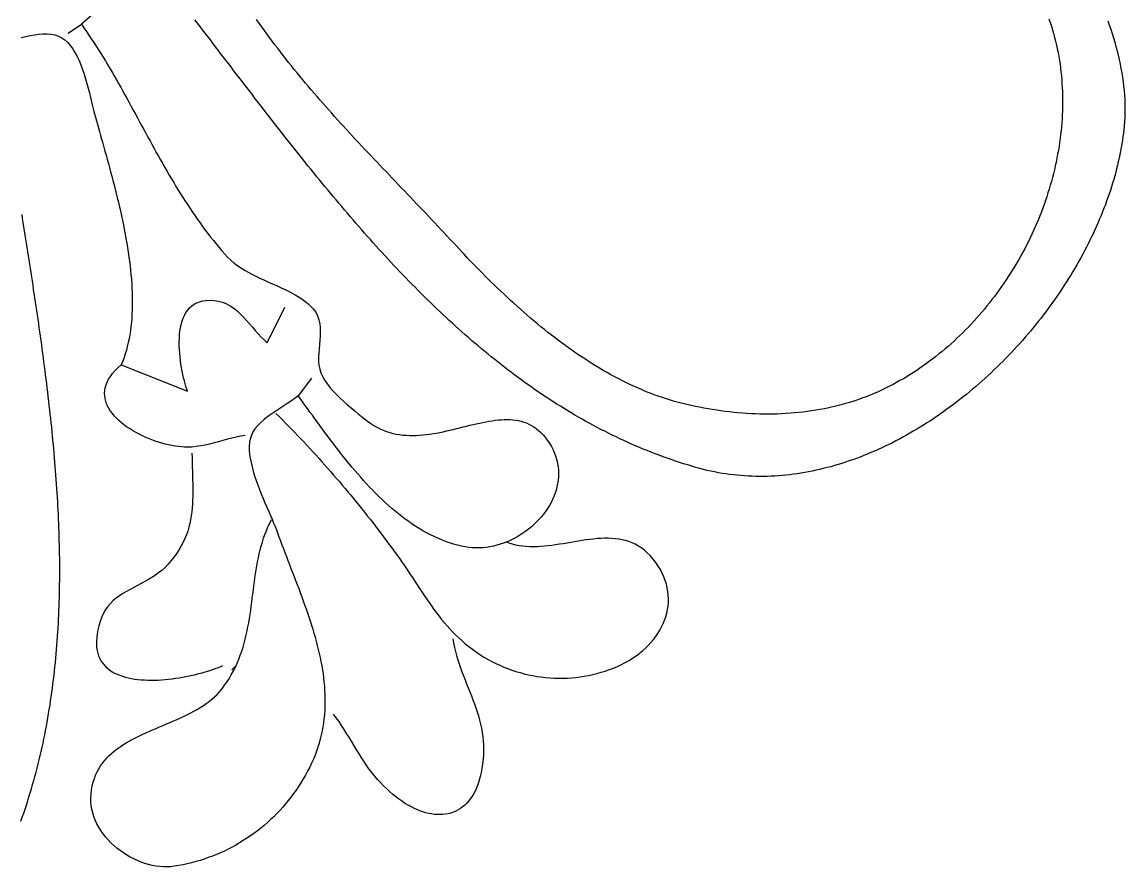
# Model space of a CAD drawing. Header units: millimetres. Extents: x 26 to 701, y 23 to 715.
# Drawn here: x 418.1 to 667.5, y 54.1 to 245.1 of the extents above; entities that cross this region are included whole.
import ezdxf

# ---------------------------------------------------------------- set-up
doc = ezdxf.new("R2010")
doc.units = ezdxf.units.MM
doc.layers.add('0_0_0', color=3, linetype='Continuous')

msp = doc.modelspace()

# ---------------------------------------------------------------- linework, layer by layer
at = {"layer": '0_0_0'}
for points in [[(455.52, 265.65), (431.52, 244.65), (432.1, 243.84), (432.66, 243.02), (433.22, 242.2), (433.76, 241.38), (434.31, 240.55), (434.84, 239.72), (435.37, 238.89), (435.9, 238.05), (436.42, 237.21), (436.93, 236.37), (437.44, 235.52), (437.94, 234.67), (438.44, 233.82), (438.93, 232.97), (439.42, 232.11), (439.91, 231.26), (440.4, 230.4), (440.88, 229.54), (441.36, 228.67), (441.84, 227.81), (442.31, 226.95), (442.78, 226.08), (443.26, 225.22), (443.73, 224.35), (444.2, 223.48), (444.67, 222.61), (445.14, 221.75), (445.61, 220.88), (446.08, 220.01), (446.55, 219.15), (447.03, 218.28), (447.5, 217.41), (447.98, 216.55), (448.46, 215.69), (448.94, 214.82), (449.42, 213.96), (449.91, 213.11), (450.4, 212.25), (450.89, 211.39), (451.39, 210.54), (451.89, 209.69), (452.4, 208.84), (452.91, 208), (453.42, 207.15), (453.95, 206.31), (454.47, 205.48), (455.01, 204.64), (455.55, 203.81), (456.09, 202.99), (456.65, 202.17), (457.21, 201.35), (457.78, 200.53), (458.35, 199.73), (458.94, 198.92), (459.53, 198.12), (460.14, 197.32), (460.75, 196.53), (461.37, 195.75), (462, 194.97), (462.64, 194.19), (463.29, 193.43), (463.95, 192.66), (464.63, 191.94), (465.34, 191.27), (466.09, 190.64), (466.88, 190.05), (467.69, 189.5), (468.52, 188.98), (469.38, 188.49), (470.25, 188.03), (471.14, 187.59), (472.03, 187.16), (472.93, 186.75), (473.83, 186.35), (474.73, 185.95), (475.63, 185.56), (476.51, 185.16), (477.38, 184.76), (478.23, 184.36), (479.05, 183.93), (479.86, 183.5), (480.63, 183.04), (481.37, 182.56), (482.07, 182.05), (482.74, 181.51), (483.35, 180.93), (483.92, 180.32), (484.5, 179.53), (484.93, 178.7), (485.24, 177.83), (485.43, 176.94), (485.53, 176.03), (485.55, 175.1), (485.52, 174.15), (485.45, 173.2), (485.36, 172.24), (485.27, 171.28), (485.19, 170.33), (485.15, 169.38), (485.16, 168.45), (485.24, 167.55), (485.41, 166.66), (485.69, 165.8), (486.09, 164.94), (486.58, 164.09), (487.15, 163.26), (487.8, 162.44), (488.51, 161.63), (489.27, 160.84), (490.07, 160.07), (490.88, 159.32), (491.71, 158.6), (492.54, 157.9), (493.35, 157.23), (494.13, 156.59), (494.87, 155.99), (495.56, 155.42), (496.25, 154.87), (496.95, 154.37), (497.65, 153.92), (498.36, 153.52), (499.07, 153.16), (499.79, 152.85), (500.52, 152.57), (501.25, 152.34), (501.99, 152.14), (502.73, 151.98), (503.48, 151.85), (504.23, 151.76), (504.98, 151.7), (505.73, 151.66), (506.49, 151.66), (507.25, 151.67), (508.01, 151.72), (508.77, 151.78), (509.54, 151.86), (510.3, 151.96), (511.06, 152.08), (511.83, 152.22), (512.59, 152.36), (513.35, 152.52), (514.11, 152.68), (514.87, 152.86), (515.63, 153.04), (516.38, 153.22), (517.13, 153.41), (517.88, 153.6), (518.63, 153.78), (519.37, 153.96), (520.1, 154.14), (520.83, 154.31), (521.56, 154.47), (522.28, 154.63), (522.99, 154.77), (523.7, 154.89), (524.4, 155.01), (525.1, 155.1), (525.78, 155.18), (526.46, 155.23), (527.13, 155.26), (527.79, 155.27), (528.44, 155.25), (529.09, 155.21), (529.72, 155.13), (530.34, 155.02), (530.95, 154.88), (531.56, 154.71), (532.15, 154.5), (532.72, 154.24), (533.29, 153.95), (533.84, 153.62), (534.38, 153.25), (534.91, 152.82), (535.42, 152.35), (535.92, 151.83), (536.41, 151.27), (536.88, 150.64), (537.37, 149.9), (537.81, 149.15), (538.2, 148.39), (538.53, 147.63), (538.8, 146.87), (539.03, 146.11), (539.2, 145.34), (539.32, 144.58), (539.39, 143.82), (539.42, 143.06), (539.4, 142.3), (539.33, 141.55), (539.22, 140.8), (539.07, 140.06), (538.88, 139.33), (538.65, 138.61), (538.38, 137.89), (538.07, 137.19), (537.73, 136.5), (537.36, 135.82), (536.95, 135.16), (536.51, 134.51), (536.04, 133.88), (535.54, 133.27), (535.01, 132.67), (534.46, 132.1), (533.88, 131.54), (533.28, 131), (532.66, 130.49), (532.01, 130), (531.35, 129.54), (530.67, 129.1), (529.97, 128.69), (529.25, 128.31), (528.52, 127.95), (527.78, 127.63), (527.02, 127.34), (526.26, 127.07), (525.48, 126.85), (524.7, 126.65), (523.91, 126.49), (523.12, 126.37), (522.32, 126.28), (521.52, 126.24), (520.72, 126.23), (519.92, 126.26), (519.12, 126.34), (518.32, 126.45), (517.52, 126.62), (516.6, 126.84), (515.69, 127.1), (514.79, 127.39), (513.9, 127.7), (513.02, 128.04), (512.15, 128.41), (511.29, 128.8), (510.44, 129.22), (509.6, 129.66), (508.76, 130.12), (507.94, 130.6), (507.13, 131.11), (506.33, 131.63), (505.54, 132.18), (504.76, 132.74), (503.98, 133.32), (503.22, 133.92), (502.46, 134.54), (501.71, 135.17), (500.97, 135.82), (500.24, 136.48), (499.52, 137.16), (498.8, 137.85), (498.1, 138.55), (497.4, 139.26), (496.71, 139.98), (496.02, 140.71), (495.35, 141.45), (494.68, 142.2), (494.02, 142.96), (493.36, 143.72), (492.71, 144.49), (492.07, 145.27), (491.44, 146.04), (490.81, 146.83), (490.19, 147.61), (489.58, 148.4), (488.97, 149.19), (488.37, 149.98), (487.78, 150.77), (487.19, 151.55), (486.6, 152.34), (486.02, 153.12), (485.45, 153.9), (484.88, 154.68), (484.32, 155.45), (483.76, 156.22), (483.21, 156.97), (482.67, 157.73), (482.12, 158.47), (481.59, 159.21), (481.05, 159.93), (480.52, 160.65), (479.83, 160.09), (479.05, 159.53), (478.21, 158.96), (477.33, 158.39), (476.42, 157.8), (475.5, 157.19), (474.59, 156.57), (473.71, 155.93), (472.86, 155.27), (472.08, 154.59), (471.37, 153.87), (470.76, 153.13), (470.25, 152.35), (469.88, 151.54), (469.66, 150.82), (469.53, 150.05), (469.47, 149.23), (469.48, 148.36), (469.56, 147.46), (469.69, 146.52), (469.88, 145.56), (470.11, 144.57), (470.39, 143.57), (470.7, 142.55), (471.04, 141.52), (471.41, 140.49), (471.8, 139.46), (472.21, 138.44), (472.62, 137.43), (473.04, 136.43), (473.46, 135.46), (473.87, 134.51), (474.27, 133.59), (474.65, 132.71), (475, 131.87), (475.33, 131.08), (475.63, 130.33), (475.88, 129.65), (476.2, 128.76), (476.53, 127.86), (476.86, 126.97), (477.2, 126.07), (477.54, 125.18), (477.88, 124.28), (478.22, 123.38), (478.57, 122.47), (478.92, 121.57), (479.27, 120.67), (479.62, 119.76), (479.97, 118.85), (480.32, 117.94), (480.66, 117.03), (481, 116.12), (481.34, 115.21), (481.67, 114.3), (482, 113.38), (482.33, 112.47), (482.64, 111.55), (482.95, 110.64), (483.25, 109.72), (483.55, 108.8), (483.83, 107.88), (484.11, 106.96), (484.37, 106.04), (484.62, 105.12), (484.86, 104.2), (485.09, 103.28), (485.31, 102.36), (485.51, 101.44), (485.7, 100.52), (485.87, 99.6), (486.02, 98.67), (486.16, 97.75), (486.28, 96.83), (486.38, 95.91), (486.47, 94.99), (486.53, 94.06), (486.58, 93.14), (486.6, 92.22), (486.6, 91.3), (486.58, 90.38), (486.54, 89.46), (486.47, 88.54), (486.38, 87.62), (486.27, 86.7), (486.13, 85.78), (485.96, 84.87), (485.76, 83.95), (485.54, 83.03), (485.29, 82.12), (485.01, 81.2), (484.7, 80.29), (484.36, 79.38), (483.99, 78.47), (483.58, 77.56), (483.15, 76.65), (482.68, 75.75), (482.2, 74.86), (481.7, 73.99), (481.18, 73.14), (480.64, 72.3), (480.09, 71.47), (479.51, 70.67), (478.92, 69.87), (478.31, 69.1), (477.68, 68.34), (477.04, 67.59), (476.38, 66.87), (475.71, 66.16), (475.01, 65.46), (474.31, 64.79), (473.58, 64.13), (472.85, 63.49), (472.1, 62.87), (471.33, 62.27), (470.55, 61.68), (469.76, 61.12), (468.95, 60.57), (468.13, 60.05), (467.3, 59.54), (466.45, 59.05), (465.6, 58.58), (464.73, 58.13), (463.85, 57.7), (462.96, 57.3), (462.06, 56.91), (461.15, 56.55), (460.22, 56.2), (459.29, 55.88), (458.35, 55.58), (457.4, 55.3), (456.44, 55.04), (455.47, 54.81), (454.5, 54.59), (453.52, 54.4), (452.52, 54.24), (451.72, 54.14), (450.9, 54.1), (450.07, 54.11), (449.23, 54.17), (448.38, 54.28), (447.54, 54.44), (446.69, 54.65), (445.85, 54.9), (445.01, 55.19), (444.18, 55.53), (443.36, 55.91), (442.56, 56.33), (441.78, 56.78), (441.01, 57.27), (440.27, 57.8), (439.55, 58.36), (438.86, 58.95), (438.19, 59.58), (437.57, 60.23), (436.98, 60.91), (436.42, 61.61), (435.91, 62.34), (435.45, 63.09), (435.03, 63.87), (434.66, 64.66), (434.34, 65.47), (434.08, 66.3), (433.87, 67.15), (433.73, 68), (433.65, 68.87), (433.63, 69.76), (433.69, 70.65), (433.81, 71.57), (433.97, 72.45), (434.18, 73.29), (434.44, 74.1), (434.73, 74.86), (435.07, 75.59), (435.44, 76.29), (435.85, 76.96), (436.3, 77.59), (436.78, 78.19), (437.29, 78.77), (437.83, 79.32), (438.39, 79.85), (438.99, 80.35), (439.61, 80.83), (440.25, 81.29), (440.92, 81.73), (441.61, 82.15), (442.31, 82.56), (443.03, 82.95), (443.77, 83.33), (444.52, 83.7), (445.28, 84.06), (446.05, 84.41), (446.83, 84.76), (447.61, 85.1), (448.41, 85.43), (449.2, 85.77), (450, 86.1), (450.79, 86.44), (451.59, 86.77), (452.38, 87.11), (453.17, 87.46), (453.95, 87.81), (454.72, 88.17), (455.49, 88.54), (456.24, 88.92), (456.98, 89.32), (457.7, 89.73), (458.41, 90.15), (459.1, 90.6), (459.77, 91.06), (460.42, 91.54), (461.04, 92.04), (461.64, 92.57), (462.21, 93.12), (462.76, 93.7), (463.28, 94.31), (463.76, 94.95), (464.36, 95.81), (464.91, 96.67), (465.42, 97.55), (465.9, 98.43), (466.34, 99.31), (466.74, 100.2), (467.12, 101.1), (467.46, 102), (467.78, 102.9), (468.07, 103.81), (468.34, 104.72), (468.58, 105.64), (468.8, 106.55), (469, 107.47), (469.19, 108.4), (469.36, 109.32), (469.52, 110.25), (469.67, 111.17), (469.8, 112.1), (469.93, 113.03), (470.06, 113.95), (470.17, 114.88), (470.29, 115.8), (470.41, 116.73), (470.52, 117.65), (470.64, 118.57), (470.77, 119.48), (470.9, 120.4), (471.04, 121.31), (471.2, 122.21), (471.36, 123.11), (471.54, 124.01), (471.74, 124.9), (471.95, 125.79), (472.18, 126.67), (472.44, 127.55), (472.71, 128.42), (473.02, 129.28), (473.35, 130.13), (473.71, 130.98), (474.1, 131.82), (474.52, 132.65)], [(428.52, 242.65), (431.52, 244.65)], [(663.66, 245.45), (663.99, 244.49), (664.32, 243.52), (664.63, 242.55), (664.93, 241.58), (665.22, 240.6), (665.5, 239.62), (665.76, 238.63), (666, 237.64), (666.23, 236.65), (666.45, 235.66), (666.64, 234.66), (666.82, 233.67), (666.98, 232.67), (667.12, 231.67), (667.24, 230.66), (667.35, 229.66), (667.43, 228.66), (667.49, 227.66), (667.52, 226.65), (667.54, 225.65), (667.53, 224.65), (667.5, 223.65), (667.44, 222.65), (667.35, 221.65), (667.27, 220.85), (667.18, 220.05), (667.07, 219.24), (666.96, 218.44), (666.83, 217.63), (666.69, 216.82), (666.55, 216.02), (666.39, 215.21), (666.22, 214.4), (666.04, 213.59), (665.85, 212.78), (665.65, 211.96), (665.44, 211.15), (665.22, 210.34), (664.99, 209.53), (664.75, 208.72), (664.5, 207.9), (664.24, 207.09), (663.97, 206.28), (663.69, 205.47), (663.4, 204.66), (663.11, 203.85), (662.8, 203.04), (662.48, 202.23), (662.16, 201.42), (661.82, 200.62), (661.48, 199.81), (661.12, 199.01), (660.76, 198.2), (660.39, 197.4), (660.01, 196.6), (659.62, 195.8), (659.23, 195.01), (658.82, 194.21), (658.41, 193.42), (657.98, 192.63), (657.55, 191.84), (657.12, 191.06), (656.67, 190.27), (656.21, 189.49), (655.75, 188.71), (655.28, 187.94), (654.8, 187.17), (654.32, 186.4), (653.82, 185.63), (653.32, 184.87), (652.82, 184.1), (652.3, 183.35), (651.78, 182.59), (651.25, 181.84), (650.71, 181.1), (650.16, 180.36), (649.61, 179.62), (649.06, 178.88), (648.49, 178.15), (647.92, 177.43), (647.34, 176.7), (646.75, 175.99), (646.16, 175.27), (645.57, 174.57), (644.96, 173.86), (644.35, 173.16), (643.73, 172.47), (643.11, 171.78), (642.48, 171.1), (641.85, 170.42), (641.21, 169.75), (640.56, 169.08), (639.91, 168.42), (639.25, 167.76), (638.59, 167.11), (637.92, 166.47), (637.25, 165.83), (636.57, 165.2), (635.88, 164.57), (635.19, 163.96), (634.5, 163.34), (633.8, 162.74), (633.09, 162.14), (632.38, 161.54), (631.67, 160.96), (630.95, 160.38), (630.23, 159.81), (629.5, 159.24), (628.77, 158.69), (628.03, 158.14), (627.29, 157.59), (626.55, 157.06), (625.8, 156.53), (625.05, 156.01), (624.29, 155.5), (623.53, 155), (622.76, 154.5), (622, 154.02), (621.22, 153.54), (620.45, 153.07), (619.67, 152.61), (618.89, 152.15), (618.1, 151.71), (617.31, 151.28), (616.52, 150.85), (615.73, 150.43), (614.93, 150.03), (614.13, 149.63), (613.33, 149.24), (612.52, 148.86), (611.71, 148.49), (610.9, 148.13), (610.09, 147.78), (609.27, 147.44), (608.45, 147.11), (607.63, 146.79), (606.81, 146.48), (605.98, 146.18), (605.16, 145.9), (604.33, 145.62), (603.5, 145.35), (602.67, 145.09), (601.83, 144.85), (601, 144.61), (600.16, 144.39), (599.32, 144.18), (598.48, 143.98), (597.64, 143.79), (596.8, 143.61), (595.95, 143.45), (595.11, 143.29), (594.26, 143.15), (593.42, 143.02), (592.57, 142.9), (591.72, 142.8), (590.87, 142.7), (590.02, 142.62), (589.17, 142.55), (588.32, 142.5), (587.47, 142.45), (586.62, 142.42), (585.77, 142.41), (584.92, 142.4), (584.07, 142.41), (583.22, 142.43), (582.37, 142.47), (581.52, 142.52), (580.67, 142.58), (579.82, 142.66), (578.97, 142.75), (578.12, 142.85), (577.27, 142.97), (576.43, 143.1), (575.58, 143.25), (574.74, 143.41), (573.89, 143.58), (573.05, 143.77), (572.2, 143.98), (571.36, 144.2), (570.52, 144.43), (569.58, 144.71), (568.64, 144.99), (567.71, 145.28), (566.78, 145.58), (565.86, 145.88), (564.94, 146.2), (564.02, 146.52), (563.1, 146.85), (562.2, 147.18), (561.29, 147.52), (560.39, 147.87), (559.49, 148.23), (558.6, 148.59), (557.71, 148.96), (556.82, 149.34), (555.94, 149.73), (555.06, 150.12), (554.18, 150.52), (553.31, 150.92), (552.45, 151.33), (551.58, 151.75), (550.72, 152.17), (549.87, 152.61), (549.01, 153.04), (548.16, 153.49), (547.32, 153.94), (546.48, 154.39), (545.64, 154.85), (544.8, 155.32), (543.97, 155.8), (543.14, 156.28), (542.32, 156.76), (541.5, 157.26), (540.68, 157.75), (539.86, 158.26), (539.05, 158.77), (538.24, 159.28), (537.44, 159.8), (536.64, 160.33), (535.84, 160.86), (535.04, 161.39), (534.25, 161.94), (533.46, 162.48), (532.68, 163.04), (531.89, 163.59), (531.11, 164.16), (530.34, 164.72), (529.56, 165.3), (528.79, 165.87), (528.03, 166.46), (527.26, 167.04), (526.5, 167.63), (525.74, 168.23), (524.99, 168.83), (524.23, 169.44), (523.48, 170.05), (522.74, 170.66), (521.99, 171.28), (521.25, 171.9), (520.51, 172.53), (519.78, 173.16), (519.04, 173.8), (518.31, 174.44), (517.59, 175.08), (516.86, 175.73), (516.14, 176.38), (515.42, 177.03), (514.7, 177.69), (513.99, 178.36), (513.27, 179.02), (512.56, 179.69), (511.86, 180.37), (511.15, 181.04), (510.45, 181.72), (509.75, 182.41), (509.05, 183.09), (508.36, 183.78), (507.66, 184.48), (506.97, 185.17), (506.28, 185.87), (505.6, 186.57), (504.91, 187.28), (504.23, 187.99), (503.55, 188.7), (502.88, 189.41), (502.2, 190.13), (501.53, 190.85), (500.86, 191.57), (500.19, 192.29), (499.52, 193.02), (498.86, 193.75), (498.2, 194.48), (497.54, 195.21), (496.88, 195.95), (496.22, 196.69), (495.57, 197.43), (494.91, 198.17), (494.26, 198.91), (493.61, 199.66), (492.97, 200.4), (492.32, 201.15), (491.68, 201.9), (491.03, 202.66), (490.39, 203.41), (489.76, 204.17), (489.12, 204.93), (488.48, 205.68), (487.85, 206.44), (487.22, 207.21), (486.59, 207.97), (485.96, 208.73), (485.33, 209.5), (484.71, 210.26), (484.08, 211.03), (483.46, 211.8), (482.84, 212.57), (482.22, 213.34), (481.6, 214.11), (480.99, 214.88), (480.37, 215.65), (479.76, 216.42), (479.14, 217.2), (478.53, 217.97), (477.92, 218.74), (477.31, 219.52), (476.71, 220.29), (476.1, 221.07), (475.49, 221.84), (474.89, 222.62), (474.29, 223.39), (473.69, 224.17), (473.08, 224.94), (472.48, 225.72), (471.89, 226.49), (471.29, 227.27), (470.69, 228.04), (470.1, 228.82), (469.5, 229.59), (468.91, 230.36), (468.31, 231.13), (467.72, 231.91), (467.13, 232.68), (466.54, 233.45), (465.95, 234.22), (465.36, 234.99), (464.77, 235.75), (464.19, 236.52), (463.6, 237.29), (463.01, 238.05), (462.43, 238.82), (461.84, 239.58), (461.26, 240.34), (460.68, 241.1), (460.09, 241.86), (459.51, 242.62), (458.93, 243.37), (458.35, 244.12), (457.77, 244.88), (457.19, 245.63)], [(650.35, 245.91), (650.63, 245.07), (650.91, 244.22), (651.16, 243.38), (651.41, 242.53), (651.63, 241.67), (651.85, 240.82), (652.05, 239.96), (652.24, 239.09), (652.41, 238.23), (652.57, 237.36), (652.71, 236.49), (652.85, 235.62), (652.96, 234.74), (653.07, 233.86), (653.16, 232.99), (653.24, 232.11), (653.3, 231.22), (653.36, 230.34), (653.4, 229.46), (653.42, 228.57), (653.43, 227.69), (653.44, 226.8), (653.42, 225.91), (653.4, 225.02), (653.36, 224.13), (653.31, 223.24), (653.25, 222.35), (653.18, 221.47), (653.09, 220.58), (652.99, 219.69), (652.88, 218.8), (652.76, 217.91), (652.63, 217.03), (652.48, 216.14), (652.32, 215.26), (652.16, 214.37), (651.98, 213.49), (651.78, 212.61), (651.58, 211.73), (651.37, 210.85), (651.14, 209.98), (650.9, 209.1), (650.66, 208.23), (650.4, 207.36), (650.13, 206.5), (649.85, 205.63), (649.56, 204.77), (649.26, 203.92), (648.95, 203.06), (648.63, 202.21), (648.29, 201.36), (647.95, 200.52), (647.6, 199.67), (647.24, 198.84), (646.87, 198), (646.48, 197.17), (646.09, 196.35), (645.69, 195.53), (645.28, 194.71), (644.86, 193.9), (644.43, 193.09), (643.99, 192.29), (643.54, 191.49), (643.08, 190.7), (642.61, 189.92), (642.14, 189.14), (641.65, 188.36), (641.16, 187.59), (640.66, 186.83), (640.14, 186.07), (639.62, 185.32), (639.1, 184.57), (638.56, 183.84), (638.01, 183.1), (637.46, 182.38), (636.9, 181.66), (636.33, 180.95), (635.75, 180.25), (635.16, 179.55), (634.57, 178.86), (633.97, 178.18), (633.36, 177.51), (632.74, 176.84), (632.12, 176.18), (631.49, 175.53), (630.85, 174.89), (630.2, 174.26), (629.55, 173.64), (628.89, 173.02), (628.22, 172.42), (627.54, 171.82), (626.86, 171.23), (626.17, 170.66), (625.48, 170.09), (624.78, 169.53), (624.07, 168.98), (623.36, 168.44), (622.64, 167.91), (621.91, 167.39), (621.18, 166.88), (620.44, 166.39), (619.69, 165.9), (618.94, 165.42), (618.18, 164.96), (617.42, 164.5), (616.65, 164.06), (615.88, 163.63), (615.1, 163.21), (614.31, 162.8), (613.52, 162.4), (612.63, 161.97), (611.72, 161.55), (610.82, 161.16), (609.9, 160.78), (608.98, 160.42), (608.06, 160.07), (607.13, 159.74), (606.2, 159.43), (605.26, 159.14), (604.32, 158.86), (603.38, 158.6), (602.43, 158.36), (601.48, 158.13), (600.53, 157.91), (599.57, 157.71), (598.61, 157.53), (597.64, 157.37), (596.68, 157.21), (595.71, 157.08), (594.74, 156.95), (593.77, 156.85), (592.8, 156.75), (591.82, 156.68), (590.84, 156.61), (589.87, 156.56), (588.89, 156.52), (587.91, 156.5), (586.93, 156.49), (585.95, 156.5), (584.97, 156.51), (583.99, 156.54), (583.01, 156.59), (582.03, 156.64), (581.05, 156.71), (580.07, 156.79), (579.1, 156.88), (578.12, 156.99), (577.15, 157.11), (576.17, 157.23), (575.2, 157.37), (574.23, 157.52), (573.27, 157.69), (572.3, 157.86), (571.34, 158.04), (570.38, 158.24), (569.43, 158.45), (568.47, 158.66), (567.52, 158.89), (566.6, 159.12), (565.67, 159.37), (564.75, 159.64), (563.83, 159.92), (562.92, 160.22), (562, 160.54), (561.09, 160.87), (560.19, 161.21), (559.28, 161.57), (558.38, 161.95), (557.48, 162.33), (556.58, 162.73), (555.69, 163.15), (554.8, 163.57), (553.92, 164.01), (553.04, 164.47), (552.16, 164.93), (551.28, 165.4), (550.41, 165.89), (549.55, 166.39), (548.68, 166.9), (547.82, 167.42), (546.97, 167.95), (546.12, 168.49), (545.27, 169.04), (544.43, 169.59), (543.59, 170.16), (542.75, 170.74), (541.92, 171.32), (541.1, 171.91), (540.28, 172.51), (539.46, 173.12), (538.65, 173.73), (537.85, 174.36), (537.04, 174.98), (536.25, 175.62), (535.45, 176.26), (534.67, 176.9), (533.89, 177.55), (533.11, 178.21), (532.34, 178.87), (531.57, 179.53), (530.81, 180.2), (530.06, 180.87), (529.31, 181.55), (528.57, 182.22), (527.83, 182.91), (527.1, 183.59), (526.37, 184.28), (525.65, 184.96), (524.94, 185.65), (524.23, 186.34), (523.53, 187.03), (522.83, 187.72), (522.14, 188.42), (521.46, 189.11), (520.79, 189.8), (520.12, 190.49), (519.45, 191.18), (518.8, 191.87), (518.15, 192.56), (517.5, 193.24), (516.87, 193.93), (516.24, 194.61), (515.56, 195.34), (514.88, 196.08), (514.2, 196.81), (513.52, 197.54), (512.84, 198.27), (512.15, 199), (511.47, 199.73), (510.78, 200.45), (510.09, 201.18), (509.4, 201.91), (508.71, 202.63), (508.02, 203.36), (507.33, 204.08), (506.64, 204.81), (505.95, 205.53), (505.25, 206.26), (504.56, 206.98), (503.87, 207.7), (503.18, 208.43), (502.48, 209.15), (501.79, 209.88), (501.1, 210.6), (500.41, 211.33), (499.72, 212.05), (499.02, 212.78), (498.33, 213.51), (497.64, 214.23), (496.96, 214.96), (496.27, 215.69), (495.58, 216.42), (494.9, 217.15), (494.21, 217.89), (493.53, 218.62), (492.85, 219.35), (492.17, 220.09), (491.49, 220.83), (490.81, 221.57), (490.13, 222.31), (489.46, 223.05), (488.79, 223.79), (488.12, 224.54), (487.45, 225.28), (486.79, 226.03), (486.12, 226.79), (485.46, 227.54), (484.81, 228.29), (484.15, 229.05), (483.5, 229.81), (482.85, 230.57), (482.2, 231.34), (481.56, 232.11), (480.92, 232.88), (480.28, 233.65), (479.64, 234.43), (479.01, 235.22), (478.38, 236.01), (477.75, 236.81), (477.13, 237.61), (476.52, 238.41), (475.91, 239.21), (475.3, 240.02), (474.69, 240.83), (474.09, 241.64), (473.48, 242.45), (472.89, 243.27), (472.29, 244.08), (471.69, 244.9), (471.1, 245.71)], [(417.9, 241.63), (418.9, 241.88), (419.9, 242.1), (420.89, 242.28), (421.86, 242.42), (422.82, 242.49), (423.75, 242.49), (424.65, 242.42), (425.51, 242.24), (426.33, 241.97), (427.11, 241.58), (427.78, 241.11), (428.41, 240.53), (429, 239.86), (429.55, 239.11), (430.06, 238.28), (430.53, 237.39), (430.98, 236.44), (431.39, 235.45), (431.77, 234.43), (432.13, 233.38), (432.46, 232.31), (432.77, 231.24), (433.06, 230.17), (433.33, 229.12), (433.58, 228.09), (433.82, 227.1), (434.05, 226.15), (434.27, 225.25), (434.47, 224.41), (434.68, 223.65), (434.9, 222.85), (435.12, 222.04), (435.35, 221.22), (435.59, 220.38), (435.83, 219.53), (436.08, 218.66), (436.33, 217.78), (436.58, 216.88), (436.83, 215.98), (437.09, 215.06), (437.35, 214.13), (437.61, 213.19), (437.87, 212.25), (438.13, 211.29), (438.38, 210.32), (438.64, 209.35), (438.89, 208.37), (439.15, 207.38), (439.4, 206.38), (439.64, 205.38), (439.88, 204.37), (440.12, 203.36), (440.35, 202.35), (440.58, 201.33), (440.79, 200.31), (441.01, 199.28), (441.21, 198.25), (441.41, 197.22), (441.6, 196.2), (441.78, 195.17), (441.95, 194.14), (442.1, 193.11), (442.25, 192.08), (442.39, 191.05), (442.52, 190.03), (442.63, 189.01), (442.73, 187.99), (442.81, 186.98), (442.89, 185.97), (442.94, 184.97), (442.99, 183.97), (443.01, 182.98), (443.02, 182), (443.02, 181.02), (442.99, 180.05), (442.95, 179.09), (442.89, 178.14), (442.81, 177.2), (442.71, 176.27), (442.59, 175.35), (442.45, 174.44), (442.29, 173.55), (442.11, 172.66), (441.9, 171.79), (441.68, 170.93), (441.43, 170.09), (441.15, 169.26), (440.85, 168.45), (440.52, 167.65), (455.52, 161.65), (455.34, 162.17), (455.16, 162.74), (454.98, 163.36), (454.8, 164.02), (454.63, 164.71), (454.46, 165.44), (454.31, 166.2), (454.16, 166.99), (454.03, 167.79), (453.91, 168.61), (453.82, 169.44), (453.74, 170.28), (453.68, 171.13), (453.65, 171.97), (453.65, 172.81), (453.67, 173.64), (453.72, 174.46), (453.81, 175.25), (453.94, 176.03), (454.1, 176.78), (454.3, 177.5), (454.54, 178.19), (454.83, 178.83), (455.16, 179.44), (455.55, 179.99), (455.98, 180.5), (456.47, 180.95), (457.01, 181.34), (457.61, 181.66), (458.26, 181.92), (458.98, 182.1), (459.77, 182.21), (460.61, 182.23), (461.53, 182.17), (462.52, 182.03), (463.45, 181.78), (464.34, 181.43), (465.17, 180.98), (465.97, 180.44), (466.73, 179.83), (467.46, 179.16), (468.16, 178.45), (468.85, 177.7), (469.52, 176.94), (470.18, 176.16), (470.83, 175.4), (471.49, 174.65), (472.16, 173.93), (472.83, 173.26), (473.52, 172.65), (477.52, 180.65)], [(417.81, 64.43), (418.14, 65.34), (418.46, 66.26), (418.77, 67.17), (419.07, 68.09), (419.37, 69.01), (419.66, 69.94), (419.94, 70.86), (420.22, 71.79), (420.49, 72.72), (420.75, 73.65), (421.01, 74.58), (421.26, 75.51), (421.5, 76.45), (421.74, 77.39), (421.97, 78.33), (422.2, 79.27), (422.41, 80.21), (422.63, 81.15), (422.83, 82.1), (423.03, 83.05), (423.23, 84), (423.41, 84.95), (423.59, 85.9), (423.77, 86.85), (423.94, 87.81), (424.1, 88.76), (424.26, 89.72), (424.42, 90.68), (424.56, 91.64), (424.7, 92.6), (424.84, 93.56), (424.97, 94.53), (425.09, 95.49), (425.21, 96.46), (425.33, 97.43), (425.44, 98.39), (425.54, 99.36), (425.64, 100.34), (425.73, 101.31), (425.82, 102.28), (425.91, 103.25), (425.98, 104.23), (426.06, 105.2), (426.13, 106.18), (426.19, 107.16), (426.25, 108.14), (426.3, 109.12), (426.35, 110.1), (426.4, 111.08), (426.44, 112.06), (426.48, 113.04), (426.51, 114.02), (426.54, 115.01), (426.56, 115.99), (426.58, 116.97), (426.59, 117.96), (426.6, 118.95), (426.61, 119.93), (426.61, 120.92), (426.61, 121.9), (426.61, 122.89), (426.6, 123.88), (426.58, 124.87), (426.57, 125.86), (426.55, 126.85), (426.52, 127.83), (426.5, 128.82), (426.46, 129.81), (426.43, 130.8), (426.39, 131.79), (426.35, 132.78), (426.3, 133.77), (426.26, 134.76), (426.21, 135.75), (426.15, 136.74), (426.09, 137.73), (426.03, 138.72), (425.97, 139.71), (425.9, 140.7), (425.83, 141.69), (425.76, 142.68), (425.68, 143.67), (425.61, 144.66), (425.53, 145.65), (425.44, 146.64), (425.36, 147.63), (425.27, 148.62), (425.18, 149.61), (425.08, 150.59), (424.99, 151.58), (424.89, 152.57), (424.79, 153.55), (424.69, 154.54), (424.58, 155.52), (424.48, 156.51), (424.37, 157.49), (424.26, 158.48), (424.14, 159.46), (424.03, 160.44), (423.91, 161.42), (423.79, 162.4), (423.67, 163.38), (423.55, 164.36), (423.43, 165.34), (423.31, 166.32), (423.18, 167.3), (423.05, 168.27), (422.92, 169.25), (422.79, 170.22), (422.66, 171.19), (422.53, 172.17), (422.39, 173.14), (422.26, 174.11), (422.12, 175.08), (421.98, 176.04), (421.85, 177.01), (421.71, 177.97), (421.57, 178.94), (421.43, 179.9), (421.28, 180.86), (421.14, 181.82), (421, 182.78), (420.85, 183.74), (420.71, 184.7), (420.57, 185.65), (420.42, 186.61), (420.28, 187.56), (420.13, 188.51), (419.98, 189.46), (419.84, 190.41), (419.69, 191.35), (419.54, 192.3), (419.4, 193.24), (419.25, 194.18), (419.1, 195.12), (418.96, 196.06), (418.81, 196.99), (418.67, 197.93), (418.52, 198.86), (418.37, 199.79), (418.23, 200.72), (418.09, 201.65)], [(468.52, 151.65), (467.53, 151.49), (466.54, 151.3), (465.54, 151.06), (464.53, 150.8), (463.53, 150.53), (462.52, 150.25), (461.51, 149.98), (460.51, 149.72), (459.5, 149.49), (458.5, 149.29), (457.5, 149.14), (456.51, 149.04), (455.52, 149.01), (454.85, 149.03), (454.16, 149.07), (453.45, 149.15), (452.72, 149.25), (451.98, 149.38), (451.23, 149.53), (450.48, 149.72), (449.71, 149.92), (448.95, 150.15), (448.18, 150.41), (447.41, 150.68), (446.66, 150.98), (445.91, 151.3), (445.17, 151.65), (444.44, 152.01), (443.73, 152.39), (443.04, 152.79), (442.37, 153.21), (441.73, 153.64), (441.11, 154.1), (440.52, 154.57), (439.97, 155.05), (439.44, 155.55), (438.96, 156.07), (438.52, 156.6), (438.12, 157.14), (437.77, 157.69), (437.46, 158.25), (437.21, 158.83), (437.01, 159.41), (436.86, 160.01), (436.78, 160.61), (436.75, 161.22), (436.8, 161.84), (436.91, 162.47), (437.08, 163.1), (437.34, 163.74), (437.66, 164.38), (438.07, 165.03), (438.55, 165.68), (439.12, 166.34), (439.78, 166.99), (440.52, 167.65)], [(483.52, 164.65), (480.52, 160.65)], [(475.52, 156.65), (476.25, 155.93), (476.97, 155.2), (477.68, 154.48), (478.39, 153.76), (479.1, 153.03), (479.8, 152.31), (480.5, 151.58), (481.19, 150.85), (481.88, 150.12), (482.57, 149.39), (483.25, 148.66), (483.93, 147.92), (484.6, 147.18), (485.27, 146.45), (485.93, 145.71), (486.6, 144.96), (487.26, 144.22), (487.91, 143.47), (488.56, 142.72), (489.21, 141.97), (489.86, 141.22), (490.5, 140.46), (491.14, 139.7), (491.78, 138.94), (492.42, 138.18), (493.05, 137.41), (493.68, 136.64), (494.31, 135.86), (494.93, 135.09), (495.55, 134.31), (496.17, 133.52), (496.79, 132.74), (497.41, 131.95), (498.02, 131.15), (498.64, 130.35), (499.25, 129.55), (499.86, 128.74), (500.46, 127.93), (501.07, 127.12), (501.68, 126.3), (502.28, 125.48), (502.88, 124.65), (503.5, 123.79), (504.1, 122.94), (504.68, 122.09), (505.25, 121.24), (505.82, 120.4), (506.37, 119.56), (506.92, 118.73), (507.46, 117.91), (508, 117.09), (508.54, 116.28), (509.07, 115.47), (509.61, 114.68), (510.15, 113.89), (510.7, 113.11), (511.26, 112.34), (511.82, 111.57), (512.4, 110.82), (512.99, 110.08), (513.59, 109.35), (514.21, 108.63), (514.84, 107.92), (515.5, 107.22), (516.18, 106.54), (516.88, 105.87), (517.6, 105.21), (518.35, 104.57), (519.13, 103.93), (519.94, 103.32), (520.79, 102.72), (521.66, 102.13), (522.57, 101.56), (523.52, 101.01), (524.38, 100.54), (525.26, 100.1), (526.14, 99.69), (527.04, 99.3), (527.95, 98.94), (528.87, 98.61), (529.79, 98.31), (530.73, 98.03), (531.68, 97.78), (532.63, 97.56), (533.59, 97.36), (534.55, 97.19), (535.52, 97.06), (536.49, 96.95), (537.47, 96.86), (538.44, 96.81), (539.42, 96.78), (540.4, 96.79), (541.38, 96.82), (542.35, 96.88), (543.33, 96.97), (544.3, 97.08), (545.26, 97.23), (546.22, 97.41), (547.18, 97.61), (548.13, 97.85), (549.07, 98.11), (550.01, 98.4), (550.93, 98.73), (551.85, 99.08), (552.75, 99.46), (553.64, 99.88), (554.52, 100.32), (555.37, 100.79), (556.18, 101.28), (556.96, 101.81), (557.7, 102.36), (558.42, 102.94), (559.09, 103.55), (559.73, 104.18), (560.34, 104.83), (560.9, 105.5), (561.43, 106.19), (561.91, 106.9), (562.35, 107.63), (562.75, 108.37), (563.11, 109.13), (563.42, 109.9), (563.69, 110.69), (563.91, 111.48), (564.08, 112.28), (564.2, 113.09), (564.27, 113.91), (564.29, 114.73), (564.25, 115.56), (564.17, 116.38), (564.03, 117.21), (563.83, 118.04), (563.58, 118.87), (563.27, 119.69), (562.9, 120.51), (562.47, 121.33), (561.98, 122.13), (561.43, 122.93), (560.81, 123.72), (560.13, 124.5), (559.5, 125.14), (558.85, 125.71), (558.18, 126.22), (557.49, 126.67), (556.79, 127.06), (556.07, 127.39), (555.33, 127.67), (554.58, 127.9), (553.82, 128.08), (553.04, 128.22), (552.25, 128.32), (551.46, 128.39), (550.65, 128.42), (549.83, 128.41), (549.01, 128.38), (548.17, 128.33), (547.33, 128.25), (546.49, 128.15), (545.64, 128.04), (544.79, 127.91), (543.93, 127.78), (543.07, 127.63), (542.21, 127.49), (541.35, 127.34), (540.49, 127.19), (539.63, 127.05), (538.78, 126.92), (537.93, 126.8), (537.08, 126.69), (536.23, 126.61), (535.4, 126.54), (534.57, 126.49), (533.74, 126.47), (532.93, 126.49), (532.12, 126.53), (531.32, 126.61), (530.54, 126.73), (529.76, 126.89), (529, 127.09), (528.26, 127.34), (527.52, 127.65)], [(456.52, 147.65), (456.54, 146.62), (456.56, 145.61), (456.59, 144.61), (456.62, 143.62), (456.65, 142.65), (456.67, 141.69), (456.7, 140.74), (456.71, 139.8), (456.71, 138.87), (456.7, 137.95), (456.67, 137.04), (456.63, 136.14), (456.56, 135.25), (456.47, 134.36), (456.35, 133.49), (456.2, 132.62), (456.02, 131.76), (455.81, 130.9), (455.56, 130.05), (455.26, 129.21), (454.92, 128.37), (454.54, 127.53), (454.11, 126.7), (453.63, 125.87), (453.09, 125.04), (452.5, 124.22), (451.84, 123.4), (451.13, 122.58), (450.35, 121.76), (449.7, 121.15), (448.99, 120.58), (448.25, 120.05), (447.48, 119.55), (446.68, 119.08), (445.86, 118.63), (445.02, 118.18), (444.18, 117.74), (443.34, 117.31), (442.51, 116.86), (441.69, 116.4), (440.9, 115.92), (440.13, 115.42), (439.4, 114.88), (438.71, 114.31), (438.07, 113.69), (437.48, 113.02), (436.96, 112.29), (436.51, 111.5), (436.13, 110.63), (435.77, 109.62), (435.48, 108.65), (435.25, 107.73), (435.08, 106.84), (434.97, 106), (434.91, 105.21), (434.91, 104.45), (434.96, 103.73), (435.06, 103.06), (435.21, 102.42), (435.41, 101.82), (435.65, 101.25), (435.94, 100.72), (436.27, 100.23), (436.64, 99.77), (437.04, 99.34), (437.49, 98.94), (437.97, 98.58), (438.48, 98.25), (439.02, 97.95), (439.59, 97.67), (440.19, 97.43), (440.81, 97.21), (441.46, 97.02), (442.13, 96.85), (442.82, 96.71), (443.53, 96.59), (444.26, 96.5), (445, 96.43), (445.75, 96.38), (446.52, 96.35), (447.29, 96.34), (448.07, 96.35), (448.86, 96.37), (449.65, 96.42), (450.44, 96.48), (451.24, 96.56), (452.03, 96.65), (452.82, 96.75), (453.6, 96.87), (454.38, 97), (455.15, 97.14), (455.9, 97.3), (456.65, 97.46), (457.38, 97.63), (458.1, 97.81), (458.8, 98), (459.47, 98.19), (460.13, 98.39), (460.76, 98.59), (461.37, 98.8), (461.96, 99.01), (462.51, 99.22), (463.03, 99.43), (463.52, 99.65)], [(515.52, 105.65), (515.68, 104.69), (515.88, 103.75), (516.1, 102.81), (516.36, 101.88), (516.63, 100.96), (516.93, 100.04), (517.25, 99.12), (517.58, 98.21), (517.93, 97.3), (518.28, 96.4), (518.64, 95.49), (519, 94.59), (519.36, 93.69), (519.71, 92.78), (520.06, 91.88), (520.4, 90.97), (520.72, 90.06), (521.02, 89.15), (521.31, 88.23), (521.57, 87.31), (521.8, 86.38), (522.01, 85.45), (522.18, 84.5), (522.32, 83.55), (522.41, 82.59), (522.46, 81.63), (522.47, 80.65), (522.43, 79.51), (522.36, 78.42), (522.25, 77.38), (522.11, 76.38), (521.94, 75.44), (521.74, 74.54), (521.5, 73.69), (521.24, 72.88), (520.95, 72.12), (520.64, 71.41), (520.3, 70.74), (519.93, 70.12), (519.54, 69.54), (519.12, 69.01), (518.68, 68.52), (518.22, 68.07), (517.74, 67.67), (517.24, 67.31), (516.73, 66.99), (516.19, 66.71), (515.64, 66.48), (515.07, 66.29), (514.49, 66.14), (513.89, 66.03), (513.28, 65.96), (512.66, 65.93), (512.03, 65.93), (511.38, 65.98), (510.73, 66.07), (510.07, 66.2), (509.4, 66.36), (508.73, 66.56), (508.05, 66.8), (507.37, 67.08), (506.68, 67.39), (505.99, 67.74), (505.3, 68.13), (504.6, 68.55), (503.91, 69.01), (503.22, 69.5), (502.53, 70.03), (501.85, 70.59), (501.17, 71.18), (500.49, 71.81), (499.82, 72.47), (499.16, 73.16), (498.5, 73.89), (497.85, 74.65), (497.19, 75.47), (496.56, 76.32), (495.95, 77.17), (495.36, 78.04), (494.79, 78.93), (494.24, 79.82), (493.69, 80.72), (493.14, 81.62), (492.6, 82.52), (492.05, 83.42), (491.5, 84.31), (490.94, 85.2), (490.37, 86.08), (489.78, 86.95), (489.16, 87.81), (488.52, 88.65)], [(466.52, 99.65), (465.52, 98.65)]]:
    msp.add_lwpolyline(points, dxfattribs=at)

doc.saveas('drawing.dxf')
